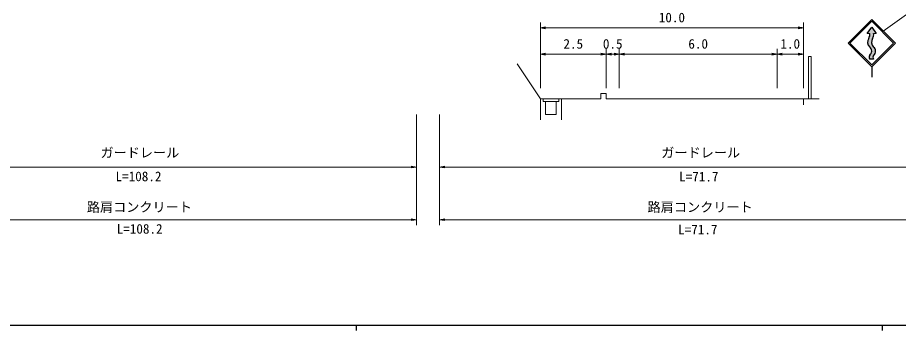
# Model space of a CAD drawing. Units: millimetres at full size, sheet at 1:1000, with parts at other scales. Extents: x 40000 to 680000, y 20000 to 380000.
# Drawn here: x 203627 to 371100, y 204000 to 263364 of the extents above; entities that cross this region are included whole.
import ezdxf
from ezdxf.enums import TextEntityAlignment as Align

# ---------------------------------------------------------------- set-up
doc = ezdxf.new("R2010")
doc.units = ezdxf.units.MM
doc.header["$LTSCALE"] = 1000
for name, color, linetype, lineweight in [('M-BGD', 7, 'Continuous', 13), ('M-STR-HTXT', 7, 'Continuous', 13), ('M-STR-STRC', 7, 'Continuous', 13), ('M-TTL-BAND', 7, 'Continuous', 25)]:
    doc.layers.add(name, color=color, linetype=linetype, lineweight=lineweight)
doc.styles.add('ＭＳ ゴシック', font='')
doc.styles.get('ＭＳ ゴシック').set_extended_font_data('MS Gothic')

# ---------------------------------------------------------------- blocks, each defined once
blk = doc.blocks.new('open_arrow')
at = {"color": 0, "linetype": 'Continuous', "lineweight": -2}
blk.add_lwpolyline([(7.5, 1.25), (0, 0), (7.5, -1.25)], dxfattribs=at)

msp = doc.modelspace()

# ---------------------------------------------------------------- hatches: boundary and pattern name
at = {"layer": 'M-STR-STRC'}
msp.add_hatch(color=256, dxfattribs=at).paths.add_polyline_path([(366020, 261584), (365145, 260334), (365645, 260334), (365652, 260288), (365659, 260241), (365663, 260195), (365665, 260148), (365666, 260101), (365665, 260054), (365662, 260007), (365657, 259961), (365650, 259914), (365641, 259868), (365631, 259823), (365619, 259777), (365605, 259732), (365589, 259688), (365572, 259645), (365553, 259602), (365532, 259560), (365510, 259519), (365486, 259478), (365460, 259439), (365457, 259435), (365430, 259391), (365404, 259347), (365380, 259301), (365358, 259255), (365338, 259208), (365319, 259160), (365303, 259112), (365288, 259063), (365276, 259013), (365265, 258963), (365256, 258912), (365250, 258861), (365245, 258810), (365242, 258759), (365242, 258708), (365243, 258657), (365246, 258605), (365252, 258554), (365259, 258504), (365268, 258453), (365280, 258403), (365293, 258354), (365308, 258305), (365325, 258256), (365344, 258209), (365365, 258162), (365388, 258116), (365412, 258071), (365438, 258027), (365466, 257984), (365496, 257942), (365527, 257901), (365560, 257862), (365594, 257824), (365630, 257787), (365645, 257773), (365674, 257749), (365703, 257724), (365730, 257699), (365757, 257672), (365782, 257644), (365806, 257615), (365829, 257585), (365851, 257554), (365872, 257523), (365892, 257490), (365910, 257457), (365927, 257423), (365942, 257389), (365956, 257354), (365969, 257318), (365981, 257282), (365990, 257246), (365999, 257209), (366006, 257172), (366012, 257135), (366016, 257097), (366018, 257059), (366020, 257022), (366019, 256984), (366017, 256946), (366014, 256908), (366009, 256871), (366003, 256834), (365996, 256797), (365986, 256760), (365976, 256724), (365964, 256688), (365951, 256653), (365936, 256618), (365920, 256584), (365902, 256550), (365884, 256517), (365864, 256485), (365842, 256454), (365820, 256424), (365796, 256394), (365771, 256366), (365746, 256338), (365719, 256312), (365691, 256286), (365662, 256262), (365645, 256248), (365630, 256227), (365616, 256206), (365603, 256184), (365591, 256161), (365580, 256138), (365570, 256115), (365561, 256091), (365553, 256067), (365545, 256043), (365539, 256018), (365533, 255993), (365529, 255968), (365525, 255943), (365523, 255918), (365521, 255892), (365521, 255867), (365521, 255841), (365523, 255816), (365525, 255790), (365529, 255765), (365534, 255740), (365539, 255715), (365545, 255690), (365553, 255666), (365561, 255642), (365571, 255618), (365581, 255595), (365592, 255572), (365604, 255549), (365617, 255528), (365631, 255506), (365645, 255486), (366395, 255486), (366380, 255506), (366367, 255526), (366354, 255547), (366343, 255568), (366332, 255589), (366321, 255612), (366312, 255634), (366304, 255657), (366296, 255680), (366290, 255703), (366284, 255727), (366280, 255751), (366276, 255775), (366273, 255799), (366271, 255823), (366270, 255847), (366270, 255871), (366271, 255896), (366273, 255920), (366276, 255944), (366280, 255968), (366285, 255992), (366291, 256015), (366297, 256039), (366305, 256062), (366313, 256084), (366323, 256107), (366333, 256129), (366344, 256150), (366356, 256172), (366368, 256192), (366382, 256212), (366395, 256230), (366425, 256255), (366454, 256280), (366481, 256307), (366508, 256335), (366534, 256363), (366558, 256393), (366582, 256424), (366604, 256455), (366624, 256488), (366644, 256521), (366662, 256555), (366679, 256590), (366694, 256625), (366709, 256661), (366721, 256697), (366732, 256734), (366742, 256771), (366751, 256809), (366757, 256847), (366763, 256885), (366766, 256923), (366769, 256962), (366770, 257000), (366769, 257039), (366767, 257077), (366763, 257116), (366758, 257154), (366751, 257192), (366743, 257229), (366733, 257267), (366722, 257304), (366709, 257340), (366695, 257376), (366680, 257411), (366663, 257446), (366645, 257480), (366626, 257513), (366605, 257546), (366583, 257577), (366560, 257608), (366535, 257638), (366510, 257667), (366483, 257695), (366455, 257721), (366427, 257747), (366397, 257771), (366394, 257774), (366358, 257810), (366323, 257848), (366289, 257886), (366258, 257927), (366227, 257968), (366199, 258011), (366172, 258054), (366147, 258099), (366123, 258145), (366102, 258191), (366082, 258238), (366064, 258286), (366048, 258335), (366034, 258384), (366022, 258434), (366012, 258485), (366004, 258535), (365998, 258586), (365994, 258637), (365992, 258688), (365992, 258740), (365994, 258791), (365998, 258842), (366004, 258893), (366012, 258943), (366021, 258994), (366033, 259044), (366047, 259093), (366063, 259142), (366081, 259190), (366100, 259237), (366122, 259284), (366145, 259330), (366170, 259374), (366196, 259418), (366207, 259435), (366233, 259474), (366257, 259514), (366280, 259555), (366301, 259597), (366320, 259640), (366337, 259683), (366353, 259727), (366367, 259772), (366380, 259817), (366390, 259863), (366399, 259909), (366406, 259955), (366411, 260002), (366414, 260049), (366416, 260096), (366415, 260143), (366413, 260189), (366409, 260236), (366403, 260283), (366396, 260329), (366395, 260334), (366895, 260334)])

# ---------------------------------------------------------------- linework, layer by layer
at = {"layer": 'M-BGD'}
for p, q in [((303532, 247967), (306532, 247967)), ((307032, 247967), (314532, 247967)), ((314532, 247967), (314532, 248967)), ((314532, 248967), (315532, 248967)), ((315532, 248967), (315532, 247967)), ((315532, 247967), (318032, 247967)), ((318032, 247967), (348032, 247967)), ((348032, 247967), (353032, 247967)), ((353032, 247967), (353032, 246826)), ((353032, 247967), (356032, 247967)), ((304032, 247467), (306032, 247467))]:
    msp.add_line(p, q, dxfattribs=at)
for points in [[(298639, 254601), (303032, 247967), (303032, 243967)], [(354032, 247967), (354032, 255967), (354532, 255967), (354532, 247967)], [(303032, 247967), (303532, 247967), (303532, 247467), (304032, 247467), (304032, 244967), (306032, 244967), (306032, 247467), (306532, 247467), (306532, 247967), (307032, 247967), (307032, 243967)]]:
    msp.add_lwpolyline(points, dxfattribs=at)
at = {"layer": 'M-STR-HTXT'}
for p, q in [((303032, 249967), (303032, 262425)), ((303032, 261425), (353032, 261425)), ((353032, 249967), (353032, 262425)), ((303032, 256425), (315532, 256425)), ((315532, 249967), (315532, 257425)), ((315532, 256425), (318032, 256425)), ((318032, 249967), (318032, 257425)), ((318032, 256425), (348032, 256425)), ((348032, 249967), (348032, 257425)), ((348032, 256425), (353032, 256425)), ((279448, 245000), (279448, 224000)), ((283865, 245000), (283865, 224000)), ((171923, 235000), (279448, 235000)), ((283865, 235000), (382212, 235000)), ((171923, 225000), (279448, 225000)), ((283865, 225000), (382212, 225000))]:
    msp.add_line(p, q, dxfattribs=at)
at = {"layer": 'M-STR-STRC'}
for p, q in [((383983, 272074), (368238, 260817)), ((365145, 260334), (365645, 260334)), ((366395, 260334), (366895, 260334))]:
    msp.add_line(p, q, dxfattribs=at)
at = {"layer": 'M-STR-STRC', "lineweight": 25}
for p, q in [((361520, 258536), (366020, 263036)), ((370521, 258535), (366020, 263036)), ((361874, 258536), (366020, 262682)), ((365145, 260334), (366020, 261584)), ((370167, 258535), (366020, 262682)), ((366020, 261584), (366895, 260334)), ((361520, 258536), (366020, 254035)), ((361874, 258536), (366020, 254389)), ((366020, 254389), (370167, 258535)), ((366021, 254035), (370521, 258535)), ((366395, 255486), (365645, 255486)), ((366020, 254035), (366020, 252035))]:
    msp.add_line(p, q, dxfattribs=at)
for centre, radius, start, end in [((364472, 260109), 1194, 325.59426, 10.8565), ((365222, 260109), 1194, 325.60114, 10.85457), ((366547, 258716), 1306, 146.61414, 226.26108), ((367297, 258716), 1305, 146.60657, 226.22181), ((366170, 255867), 649, 144.05104, 215.94576), ((365058, 257011), 962, 307.59913, 52.40087), ((365788, 257002), 981, 308.18199, 51.89869), ((366888, 255858), 618, 142.95174, 216.9996)]:
    msp.add_arc(centre, radius, start, end, dxfattribs=at)
at = {"layer": 'M-TTL-BAND'}
for p, q in [((40000, 205000), (579000, 205000)), ((268000, 205000), (268000, 204000)), ((368000, 205000), (368000, 204000))]:
    msp.add_line(p, q, dxfattribs=at)

# ---------------------------------------------------------------- block references
at = {"layer": 'M-STR-HTXT', "xscale": 133, "yscale": 133}
for p in [(303032, 261425), (303032, 256425), (315532, 256425), (318032, 256425), (348032, 256425), (283865, 235000), (283865, 225000)]:
    msp.add_blockref('open_arrow', p, dxfattribs=at)
at = {"layer": 'M-STR-HTXT', "xscale": 133, "yscale": 133, "rotation": 180}
for p in [(353032, 261425), (315532, 256425), (318032, 256425), (348032, 256425), (353032, 256425), (279448, 235000), (279448, 225000)]:
    msp.add_blockref('open_arrow', p, dxfattribs=at)

# ---------------------------------------------------------------- texts
at = {"layer": 'M-STR-HTXT', "style": 'ＭＳ ゴシック'}
for s, p in [('10.0', (328032, 261925)), ('2.5', (309282, 256925)), ('0.5', (316782, 256925)), ('6.0', (333032, 256925)), ('1.0', (350532, 256925)), ('L=108.2', (226611, 231766)), ('L=71.7', (333154, 231714)), ('L=108.2', (226826, 221806)), ('L=71.7', (332961, 221669))]:
    msp.add_text(s, height=1833, dxfattribs=at).set_placement(p, align=Align.BOTTOM_CENTER)
for s, p in [('ガードレール', (226875, 237735)), ('ガードレール', (333508, 237735)), ('路肩コンクリート', (226779, 227400)), ('路肩コンクリート', (333412, 227400))]:
    msp.add_text(s, height=1833, dxfattribs=at).set_placement(p, align=Align.MIDDLE_CENTER)

doc.saveas('drawing.dxf')
